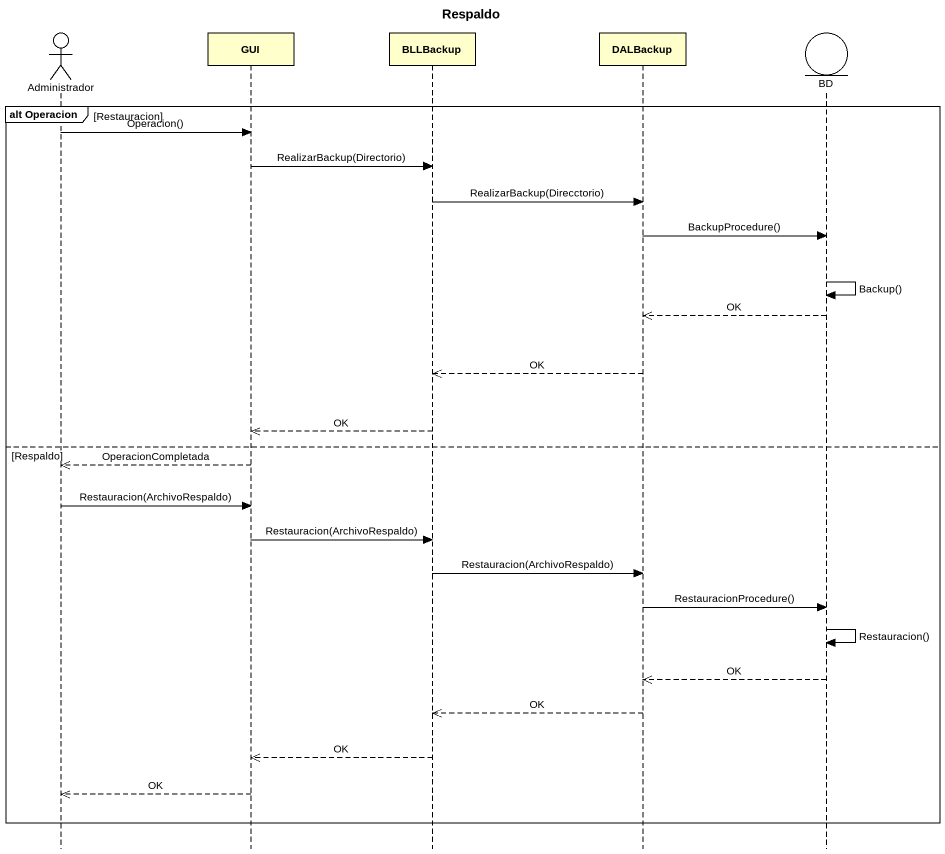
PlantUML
@startuml
title Respaldo
hide footbox
actor Administrador
participant GUI
participant BLLBackup
participant DALBackup
entity BD

group alt Operacion [Restauracion]
  Administrador -> GUI : Operacion()
  GUI -> BLLBackup : RealizarBackup(Directorio)
  BLLBackup -> DALBackup : RealizarBackup(Direcctorio)
  DALBackup -> BD : BackupProcedure()
  BD -> BD : Backup()
  BD -->> DALBackup : OK
  DALBackup -->> BLLBackup : OK
  BLLBackup -->> GUI : OK
else Respaldo
  GUI -->> Administrador : OperacionCompletada
  Administrador -> GUI : Restauracion(ArchivoRespaldo)
  GUI -> BLLBackup : Restauracion(ArchivoRespaldo)
  BLLBackup -> DALBackup : Restauracion(ArchivoRespaldo)
  DALBackup -> BD : RestauracionProcedure()
  BD -> BD : Restauracion()
  BD -->> DALBackup : OK
  DALBackup -->> BLLBackup : OK
  BLLBackup -->> GUI : OK
  GUI -->> Administrador : OK
end
@enduml
